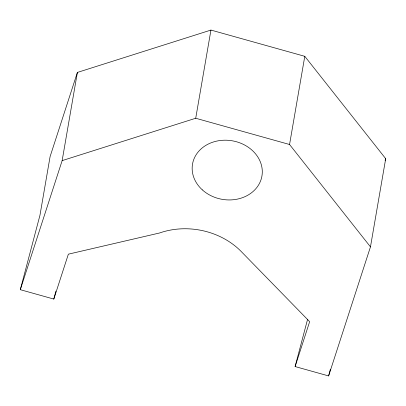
<?xml version="1.0" encoding="UTF-8"?>
<svg xmlns="http://www.w3.org/2000/svg" width="406" height="406" viewBox="0 0 406 406"><rect width="100%" height="100%" fill="white"/><g stroke="black" fill="none" stroke-linecap="round" stroke-linejoin="round"><path stroke-width="0.61" d="M295.106 366.557L309.661 321.664L242.138 252.461A69.746 58.819 9.8 0 0 159.548 232.988L68.37 254.166L53.81 299.065L20.3 289.686L62.148 160.619L77.384 72.435L210.947 30.069L304.784 56.317L385.7 158.675L370.47 246.863L328.616 375.931L295.106 366.557L307.515 319.578M62.148 160.619L195.717 118.253L210.947 30.069M370.47 246.863L289.554 144.5L304.784 56.317M20.3 289.686L39.961 215.251L50.09 156.609L77.384 72.435M53.81 299.065L55.906 291.132M328.616 375.931L330.388 369.221M385.116 160.482L385.7 158.675M195.717 118.253L289.554 144.5M202.345 189.881A35.221 29.704 9.8 0 0 261.073 179.538A35.221 29.704 9.8 0 0 218.261 140.796A35.221 29.704 9.8 0 0 202.345 189.881"/></g></svg>
